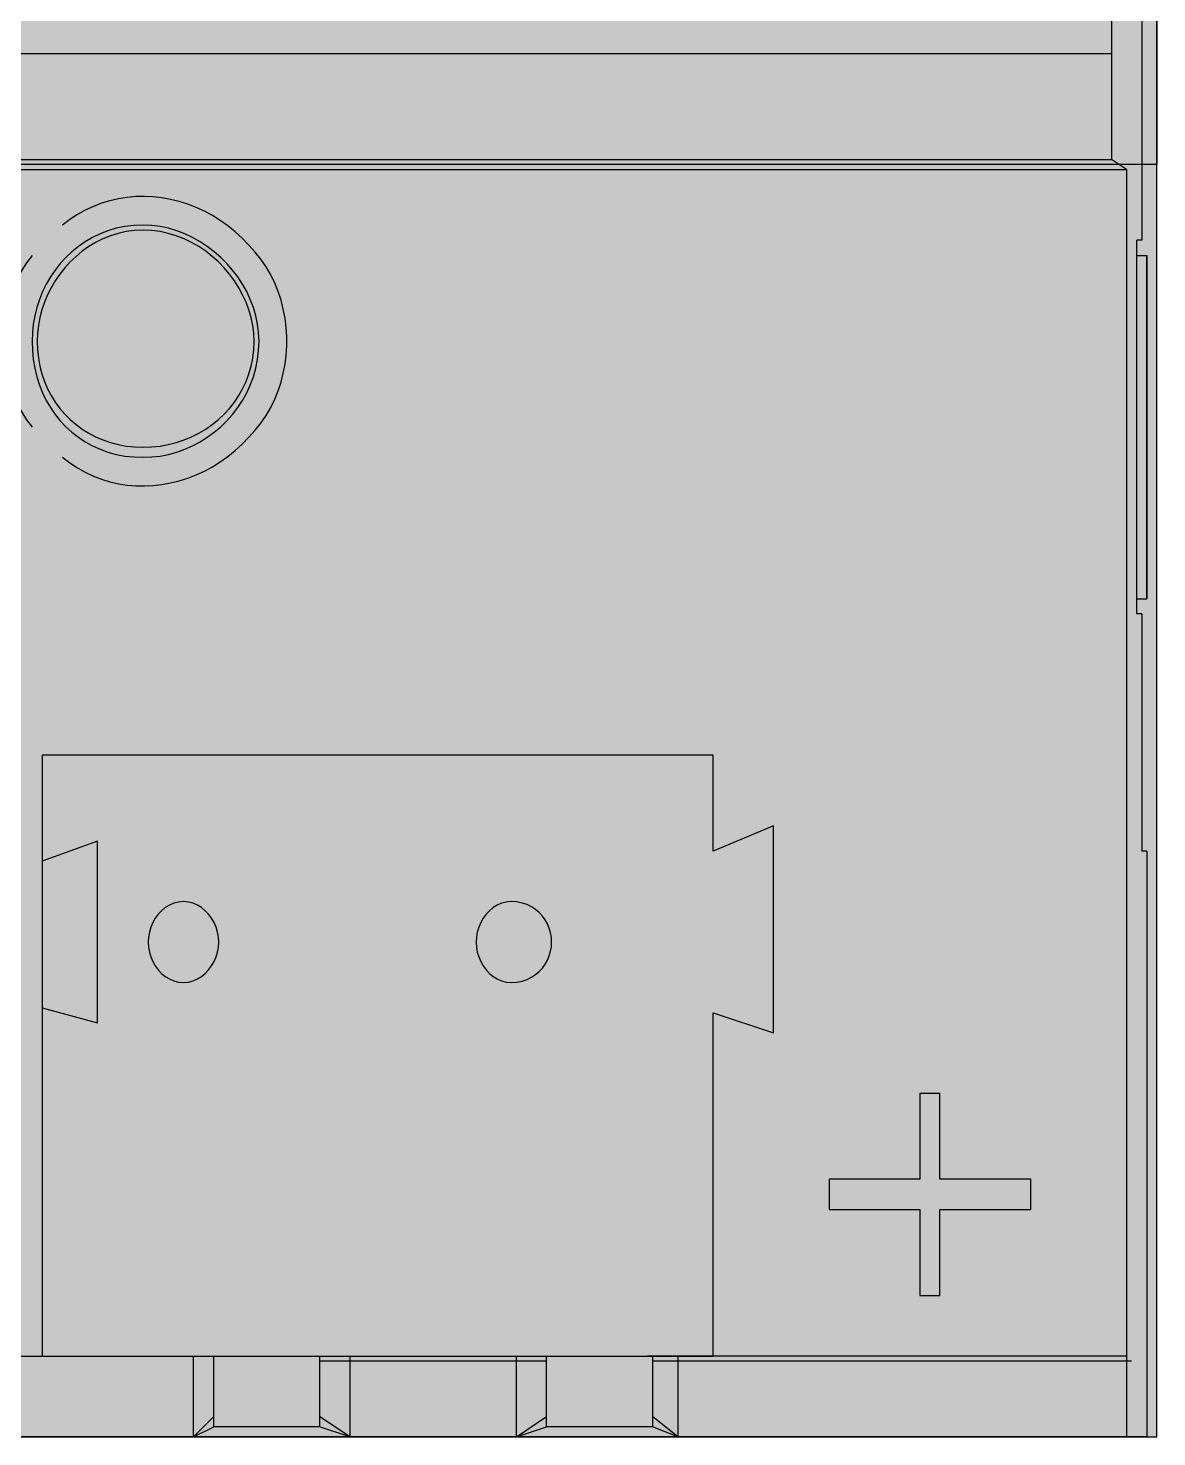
# Model space of a CAD drawing. Header units: millimetres. Extents: x 0 to 966, y -664 to 90.
# Drawn here: x 552.28 to 572, y 0 to 24.62 of the extents above; entities that cross this region are included whole.
import ezdxf

# ---------------------------------------------------------------- set-up
doc = ezdxf.new("R2010")
doc.units = ezdxf.units.MM
for name, color, linetype in [('HDL_BODY', 7, 'Continuous'), ('HDL_COLOUR', 7, 'Continuous'), ('HDL_DETAIL', 7, 'Continuous'), ('HDL_PRINT', 7, 'Continuous')]:
    doc.layers.add(name, color=color, linetype=linetype)

# ---------------------------------------------------------------- blocks, each defined once
blk = doc.blocks.new('M_R4.16.1-CD_FRONT')
at = {"layer": 'HDL_BODY', "true_color": 0x202126}
blk.add_hatch(color=250, dxfattribs=at).paths.add_polyline_path([(0, 0), (72, 0), (72, 90), (0, 90)])
at = {"layer": 'HDL_BODY', "true_color": 0x2a2a30}
blk.add_hatch(color=250, dxfattribs=at).paths.add_polyline_path([(0.4, 20.52), (71.6, 20.52), (71.6, 68.31), (0.4, 68.31)])
at = {"layer": 'HDL_BODY', "true_color": 0x23242a}
blk.add_hatch(color=250, dxfattribs=at).paths.add_polyline_path([(0.4, 0.5), (71.6, 0.5), (71.6, 19.8), (0.4, 19.8)])
at = {"layer": 'HDL_COLOUR', "true_color": 0x232529}
for points in [[(56.313, 19.147), (56.306, 19.298), (56.287, 19.447), (56.256, 19.593), (56.214, 19.737), (56.16, 19.877), (56.097, 20.013), (56.023, 20.144), (55.94, 20.27), (55.849, 20.39), (55.75, 20.505), (55.643, 20.612), (55.529, 20.711), (55.409, 20.803), (55.283, 20.886), (55.152, 20.959), (55.016, 21.023), (54.876, 21.077), (54.733, 21.12), (54.587, 21.151), (54.438, 21.17), (54.287, 21.177), (54.126, 21.17), (53.97, 21.151), (53.819, 21.12), (53.674, 21.077), (53.535, 21.023), (53.402, 20.959), (53.276, 20.886), (53.156, 20.803), (53.043, 20.711), (52.938, 20.612), (52.841, 20.505), (52.751, 20.39), (52.669, 20.27), (52.596, 20.144), (52.532, 20.013), (52.477, 19.877), (52.432, 19.737), (52.395, 19.593), (52.369, 19.447), (52.353, 19.298), (52.348, 19.147), (52.353, 18.985), (52.369, 18.827), (52.395, 18.674), (52.432, 18.525), (52.477, 18.381), (52.532, 18.243), (52.596, 18.111), (52.669, 17.986), (52.751, 17.867), (52.841, 17.755), (52.938, 17.651), (53.043, 17.555), (53.156, 17.468), (53.276, 17.389), (53.402, 17.32), (53.535, 17.26), (53.674, 17.21), (53.819, 17.17), (53.97, 17.141), (54.126, 17.124), (54.287, 17.118), (54.438, 17.124), (54.587, 17.141), (54.733, 17.17), (54.876, 17.21), (55.016, 17.26), (55.152, 17.32), (55.283, 17.389), (55.409, 17.468), (55.529, 17.555), (55.643, 17.651), (55.75, 17.755), (55.849, 17.867), (55.94, 17.986), (56.023, 18.111), (56.097, 18.243), (56.16, 18.381), (56.214, 18.525), (56.256, 18.674), (56.287, 18.827), (56.306, 18.985), (56.313, 19.147)], [(56.227, 19.147), (56.221, 19.286), (56.203, 19.424), (56.175, 19.56), (56.136, 19.695), (56.086, 19.827), (56.027, 19.957), (55.959, 20.082), (55.882, 20.203), (55.797, 20.319), (55.704, 20.429), (55.603, 20.533), (55.495, 20.63), (55.381, 20.72), (55.261, 20.801), (55.135, 20.873), (55.004, 20.936), (54.868, 20.99), (54.728, 21.032), (54.584, 21.063), (54.437, 21.082), (54.287, 21.088), (54.138, 21.082), (53.993, 21.063), (53.852, 21.032), (53.715, 20.99), (53.584, 20.936), (53.458, 20.873), (53.337, 20.801), (53.223, 20.72), (53.115, 20.63), (53.013, 20.533), (52.919, 20.429), (52.832, 20.319), (52.753, 20.203), (52.682, 20.082), (52.619, 19.957), (52.565, 19.827), (52.52, 19.695), (52.484, 19.56), (52.458, 19.424), (52.443, 19.286), (52.437, 19.147), (52.443, 18.998), (52.458, 18.852), (52.484, 18.711), (52.52, 18.575), (52.565, 18.443), (52.619, 18.317), (52.682, 18.196), (52.753, 18.082), (52.832, 17.973), (52.919, 17.872), (53.013, 17.777), (53.115, 17.69), (53.223, 17.611), (53.337, 17.539), (53.458, 17.476), (53.584, 17.422), (53.715, 17.377), (53.852, 17.341), (53.993, 17.315), (54.138, 17.3), (54.287, 17.294), (54.437, 17.3), (54.584, 17.315), (54.728, 17.341), (54.868, 17.377), (55.004, 17.422), (55.135, 17.476), (55.261, 17.539), (55.381, 17.611), (55.495, 17.69), (55.603, 17.777), (55.704, 17.872), (55.797, 17.973), (55.882, 18.082), (55.959, 18.196), (56.027, 18.317), (56.086, 18.443), (56.136, 18.575), (56.175, 18.711), (56.203, 18.852), (56.221, 18.998), (56.227, 19.147)]]:
    blk.add_hatch(color=250, dxfattribs=at).paths.add_polyline_path(points)
at = {"layer": 'HDL_COLOUR', "true_color": 0x111316}
blk.add_hatch(color=250, dxfattribs=at).paths.add_polyline_path([(52.524, 1.412), (58.385, 1.412), (58.385, 11.912), (52.524, 11.912)])
at = {"layer": 'HDL_COLOUR', "true_color": 0xb7262f}
blk.add_hatch(color=242, dxfattribs=at).paths.add_polyline_path([(58.385, 1.412), (64.246, 1.412), (64.246, 11.912), (58.385, 11.912)])
at = {"layer": 'HDL_COLOUR', "true_color": 0x18191d}
for points in [[(55.608, 8.647), (55.603, 8.735), (55.587, 8.822), (55.562, 8.906), (55.527, 8.987), (55.484, 9.063), (55.433, 9.132), (55.374, 9.195), (55.309, 9.248), (55.238, 9.292), (55.161, 9.325), (55.079, 9.346), (54.992, 9.353), (54.906, 9.346), (54.824, 9.325), (54.747, 9.292), (54.675, 9.248), (54.61, 9.195), (54.552, 9.132), (54.501, 9.063), (54.458, 8.987), (54.423, 8.906), (54.398, 8.822), (54.382, 8.735), (54.377, 8.647), (54.382, 8.559), (54.398, 8.472), (54.423, 8.388), (54.458, 8.307), (54.501, 8.232), (54.552, 8.162), (54.61, 8.1), (54.675, 8.046), (54.747, 8.002), (54.824, 7.969), (54.906, 7.948), (54.992, 7.941), (55.079, 7.948), (55.161, 7.969), (55.238, 8.002), (55.309, 8.046), (55.374, 8.1), (55.433, 8.162), (55.484, 8.232), (55.527, 8.307), (55.562, 8.388), (55.587, 8.472), (55.603, 8.559), (55.608, 8.647)], [(61.426, 8.647), (61.421, 8.728), (61.407, 8.809), (61.385, 8.887), (61.353, 8.963), (61.313, 9.034), (61.265, 9.101), (61.21, 9.162), (61.146, 9.216), (61.075, 9.263), (60.997, 9.301), (60.911, 9.329), (60.819, 9.347), (60.721, 9.353), (60.634, 9.346), (60.552, 9.325), (60.475, 9.292), (60.404, 9.248), (60.339, 9.195), (60.28, 9.132), (60.229, 9.063), (60.186, 8.987), (60.152, 8.906), (60.126, 8.822), (60.111, 8.735), (60.105, 8.647), (60.111, 8.559), (60.126, 8.472), (60.152, 8.388), (60.186, 8.307), (60.229, 8.232), (60.28, 8.162), (60.339, 8.1), (60.404, 8.046), (60.475, 8.002), (60.552, 7.969), (60.634, 7.948), (60.721, 7.941), (60.819, 7.947), (60.911, 7.965), (60.997, 7.993), (61.075, 8.031), (61.146, 8.078), (61.21, 8.132), (61.265, 8.193), (61.313, 8.26), (61.353, 8.332), (61.385, 8.407), (61.407, 8.486), (61.421, 8.566), (61.426, 8.647)]]:
    blk.add_hatch(color=250, dxfattribs=at).paths.add_polyline_path(points)
at = {"layer": 'HDL_PRINT', "true_color": 0xdee1e9}
h = blk.add_hatch(color=254, dxfattribs=at)
h.paths.add_polyline_path([(52.348, 13.147), (52.348, 14.912), (52.967, 14.912), (53.037, 14.912), (53.098, 14.91), (53.151, 14.905), (53.197, 14.895), (53.24, 14.88), (53.279, 14.856), (53.318, 14.824), (53.356, 14.823), (53.394, 14.822), (53.431, 14.817), (53.469, 14.807), (53.507, 14.792), (53.544, 14.768), (53.582, 14.736), (53.616, 14.698), (53.641, 14.66), (53.662, 14.622), (53.681, 14.584), (53.701, 14.546), (53.726, 14.509), (53.758, 14.471), (53.762, 14.408), (53.772, 14.352), (53.786, 14.3), (53.803, 14.25), (53.819, 14.2), (53.833, 14.148), (53.843, 14.092), (53.847, 14.029), (53.842, 13.959), (53.83, 13.898), (53.812, 13.844), (53.793, 13.797), (53.776, 13.754), (53.763, 13.715), (53.758, 13.677), (53.753, 13.639), (53.741, 13.601), (53.724, 13.563), (53.706, 13.525), (53.689, 13.488), (53.676, 13.45), (53.672, 13.412), (53.634, 13.374), (53.606, 13.347), (53.582, 13.324), (53.559, 13.301), (53.531, 13.273), (53.493, 13.236), (53.45, 13.229), (53.409, 13.213), (53.373, 13.191), (53.344, 13.17), (53.325, 13.154), (53.318, 13.147), (53.279, 13.147), (53.24, 13.147), (53.197, 13.147), (53.151, 13.147), (53.098, 13.147), (53.037, 13.147), (52.967, 13.147), (52.348, 13.147)])
h.paths.add_polyline_path([(52.613, 13.324), (52.967, 13.324), (53.004, 13.324), (53.041, 13.326), (53.079, 13.331), (53.116, 13.34), (53.154, 13.356), (53.191, 13.379), (53.229, 13.412), (53.267, 13.412), (53.295, 13.415), (53.318, 13.423), (53.341, 13.438), (53.369, 13.463), (53.407, 13.5), (53.443, 13.507), (53.468, 13.526), (53.482, 13.555), (53.49, 13.592), (53.493, 13.633), (53.493, 13.677), (53.526, 13.715), (53.55, 13.754), (53.566, 13.797), (53.575, 13.844), (53.58, 13.898), (53.582, 13.959), (53.582, 14.029), (53.582, 14.096), (53.581, 14.16), (53.578, 14.223), (53.571, 14.283), (53.561, 14.339), (53.545, 14.389), (53.523, 14.434), (53.493, 14.471), (53.456, 14.508), (53.419, 14.544), (53.381, 14.577), (53.343, 14.605), (53.305, 14.628), (53.267, 14.642), (53.229, 14.647), (53.221, 14.647), (53.2, 14.647), (53.163, 14.647), (53.113, 14.647), (53.047, 14.647), (52.967, 14.647), (52.613, 14.647), (52.613, 13.324)])
at = {"layer": 'HDL_DETAIL', "color": 251, "true_color": 0x52555c}
for points in [[(0, 0), (72, 0), (72, 90), (0, 90), (0, 0)], [(0, 67.766), (72, 67.766), (72, 22.236), (0, 22.236), (0, 67.766)], [(56.313, 19.147), (56.306, 19.298), (56.287, 19.447), (56.256, 19.593), (56.214, 19.737), (56.16, 19.877), (56.097, 20.013), (56.023, 20.144), (55.94, 20.27), (55.849, 20.39), (55.75, 20.505), (55.643, 20.612), (55.529, 20.711), (55.409, 20.803), (55.283, 20.886), (55.152, 20.959), (55.016, 21.023), (54.876, 21.077), (54.733, 21.12), (54.587, 21.151), (54.438, 21.17), (54.287, 21.177), (54.126, 21.17), (53.97, 21.151), (53.819, 21.12), (53.674, 21.077), (53.535, 21.023), (53.402, 20.959), (53.276, 20.886), (53.156, 20.803), (53.043, 20.711), (52.938, 20.612), (52.841, 20.505), (52.751, 20.39), (52.669, 20.27), (52.596, 20.144), (52.532, 20.013), (52.477, 19.877), (52.432, 19.737), (52.395, 19.593), (52.369, 19.447), (52.353, 19.298), (52.348, 19.147), (52.353, 18.985), (52.369, 18.827), (52.395, 18.674), (52.432, 18.525), (52.477, 18.381), (52.532, 18.243), (52.596, 18.111), (52.669, 17.986), (52.751, 17.867), (52.841, 17.755), (52.938, 17.651), (53.043, 17.555), (53.156, 17.468), (53.276, 17.389), (53.402, 17.32), (53.535, 17.26), (53.674, 17.21), (53.819, 17.17), (53.97, 17.141), (54.126, 17.124), (54.287, 17.118), (54.438, 17.124), (54.587, 17.141), (54.733, 17.17), (54.876, 17.21), (55.016, 17.26), (55.152, 17.32), (55.283, 17.389), (55.409, 17.468), (55.529, 17.555), (55.643, 17.651), (55.75, 17.755), (55.849, 17.867), (55.94, 17.986), (56.023, 18.111), (56.097, 18.243), (56.16, 18.381), (56.214, 18.525), (56.256, 18.674), (56.287, 18.827), (56.306, 18.985), (56.313, 19.147)], [(56.227, 19.147), (56.221, 19.286), (56.203, 19.424), (56.175, 19.56), (56.136, 19.695), (56.086, 19.827), (56.027, 19.957), (55.959, 20.082), (55.882, 20.203), (55.797, 20.319), (55.704, 20.429), (55.603, 20.533), (55.495, 20.63), (55.381, 20.72), (55.261, 20.801), (55.135, 20.873), (55.004, 20.936), (54.868, 20.99), (54.728, 21.032), (54.584, 21.063), (54.437, 21.082), (54.287, 21.088), (54.138, 21.082), (53.993, 21.063), (53.852, 21.032), (53.715, 20.99), (53.584, 20.936), (53.458, 20.873), (53.337, 20.801), (53.223, 20.72), (53.115, 20.63), (53.013, 20.533), (52.919, 20.429), (52.832, 20.319), (52.753, 20.203), (52.682, 20.082), (52.619, 19.957), (52.565, 19.827), (52.52, 19.695), (52.484, 19.56), (52.458, 19.424), (52.443, 19.286), (52.437, 19.147), (52.443, 18.998), (52.458, 18.852), (52.484, 18.711), (52.52, 18.575), (52.565, 18.443), (52.619, 18.317), (52.682, 18.196), (52.753, 18.082), (52.832, 17.973), (52.919, 17.872), (53.013, 17.777), (53.115, 17.69), (53.223, 17.611), (53.337, 17.539), (53.458, 17.476), (53.584, 17.422), (53.715, 17.377), (53.852, 17.341), (53.993, 17.315), (54.138, 17.3), (54.287, 17.294), (54.437, 17.3), (54.584, 17.315), (54.728, 17.341), (54.868, 17.377), (55.004, 17.422), (55.135, 17.476), (55.261, 17.539), (55.381, 17.611), (55.495, 17.69), (55.603, 17.777), (55.704, 17.872), (55.797, 17.973), (55.882, 18.082), (55.959, 18.196), (56.027, 18.317), (56.086, 18.443), (56.136, 18.575), (56.175, 18.711), (56.203, 18.852), (56.221, 18.998), (56.227, 19.147)], [(55.608, 8.647), (55.603, 8.735), (55.587, 8.822), (55.562, 8.906), (55.527, 8.987), (55.484, 9.063), (55.433, 9.132), (55.374, 9.195), (55.309, 9.248), (55.238, 9.292), (55.161, 9.325), (55.079, 9.346), (54.992, 9.353), (54.906, 9.346), (54.824, 9.325), (54.747, 9.292), (54.675, 9.248), (54.61, 9.195), (54.552, 9.132), (54.501, 9.063), (54.458, 8.987), (54.423, 8.906), (54.398, 8.822), (54.382, 8.735), (54.377, 8.647), (54.382, 8.559), (54.398, 8.472), (54.423, 8.388), (54.458, 8.307), (54.501, 8.232), (54.552, 8.162), (54.61, 8.1), (54.675, 8.046), (54.747, 8.002), (54.824, 7.969), (54.906, 7.948), (54.992, 7.941), (55.079, 7.948), (55.161, 7.969), (55.238, 8.002), (55.309, 8.046), (55.374, 8.1), (55.433, 8.162), (55.484, 8.232), (55.527, 8.307), (55.562, 8.388), (55.587, 8.472), (55.603, 8.559), (55.608, 8.647)], [(61.426, 8.647), (61.421, 8.728), (61.407, 8.809), (61.385, 8.887), (61.353, 8.963), (61.313, 9.034), (61.265, 9.101), (61.21, 9.162), (61.146, 9.216), (61.075, 9.263), (60.997, 9.301), (60.911, 9.329), (60.819, 9.347), (60.721, 9.353), (60.634, 9.346), (60.552, 9.325), (60.475, 9.292), (60.404, 9.248), (60.339, 9.195), (60.28, 9.132), (60.229, 9.063), (60.186, 8.987), (60.152, 8.906), (60.126, 8.822), (60.111, 8.735), (60.105, 8.647), (60.111, 8.559), (60.126, 8.472), (60.152, 8.388), (60.186, 8.307), (60.229, 8.232), (60.28, 8.162), (60.339, 8.1), (60.404, 8.046), (60.475, 8.002), (60.552, 7.969), (60.634, 7.948), (60.721, 7.941), (60.819, 7.947), (60.911, 7.965), (60.997, 7.993), (61.075, 8.031), (61.146, 8.078), (61.21, 8.132), (61.265, 8.193), (61.313, 8.26), (61.353, 8.332), (61.385, 8.407), (61.407, 8.486), (61.421, 8.566), (61.426, 8.647)], [(52.878, 0), (52.878, 0)], [(52.878, 0), (52.878, 0)], [(52.878, 0), (52.878, 0)], [(52.878, 0), (52.878, 0)], [(52.878, 0), (52.878, 0)], [(52.878, 0), (52.878, 0)], [(52.878, 0), (52.878, 0)], [(52.878, 0), (52.878, 0)], [(52.878, 0), (52.878, 0)], [(52.878, 0), (52.878, 0)], [(52.878, 0), (52.878, 0)], [(52.878, 0), (52.878, 0)], [(52.878, 0), (52.878, 0)], [(52.878, 0), (52.878, 0)], [(52.878, 0), (52.878, 0)], [(52.878, 0), (52.878, 0)], [(52.878, 0), (52.878, 0)], [(52.878, 0), (52.878, 0)], [(52.878, 0), (52.878, 0)], [(52.878, 0), (52.878, 0)], [(52.878, 0), (52.878, 0)], [(60.456, 0), (60.456, 0)], [(60.456, 0), (60.456, 0)], [(60.456, 0), (60.456, 0)], [(60.456, 0), (60.456, 0)], [(60.456, 0), (60.456, 0)], [(60.456, 0), (60.456, 0)], [(60.456, 0), (60.456, 0)], [(60.456, 0), (60.456, 0)], [(60.456, 0), (60.456, 0)], [(60.456, 0), (60.456, 0)], [(60.456, 0), (60.456, 0)], [(60.456, 0), (60.456, 0)], [(60.456, 0), (60.456, 0)], [(60.456, 0), (60.456, 0)], [(60.456, 0), (60.456, 0)], [(60.456, 0), (60.456, 0)], [(60.456, 0), (60.456, 0)], [(60.456, 0), (60.456, 0)], [(60.456, 0), (60.456, 0)], [(60.456, 0), (60.456, 0)], [(60.456, 0), (60.456, 0)]]:
    blk.add_lwpolyline(points, close=True, dxfattribs=at)
for points in [[(71.208, 65.648), (71.208, 55.323), (71.208, 44.912), (71.208, 24.177)], [(71.738, 25.059), (71.738, 24.971), (71.738, 24.794), (71.738, 23.118)], [(0.441, 24.177), (71.208, 24.177)], [(0.441, 24.177), (71.208, 24.177)], [(0.441, 24.177), (71.208, 24.177)], [(0.441, 24.177), (71.208, 24.177)], [(0.441, 24.177), (71.208, 24.177)], [(0.441, 24.177), (71.208, 24.177)], [(0.441, 24.177), (71.208, 24.177)], [(0.441, 24.177), (71.208, 24.177)], [(0.441, 24.177), (71.208, 24.177)], [(0.441, 24.177), (71.208, 24.177)], [(0.441, 24.177), (71.208, 24.177)], [(0.441, 24.177), (71.208, 24.177)], [(0.441, 24.177), (71.208, 24.177)], [(0.441, 24.177), (71.208, 24.177)], [(0.441, 24.177), (71.208, 24.177)], [(0.441, 24.177), (71.208, 24.177)], [(0.441, 24.177), (71.208, 24.177)], [(0.441, 24.177), (71.208, 24.177)], [(0.441, 24.177), (71.208, 24.177)], [(0.441, 24.177), (71.208, 24.177)], [(0.441, 24.177), (71.208, 24.177)], [(71.208, 24.177), (71.208, 23.559), (71.208, 23.029), (71.208, 22.324)], [(71.738, 23.118), (71.738, 20.912)], [(71.738, 23.118), (71.738, 20.912)], [(71.738, 23.118), (71.738, 20.912)], [(71.738, 23.118), (71.738, 20.912)], [(71.738, 23.118), (71.738, 20.912)], [(71.738, 23.118), (71.738, 20.912)], [(71.738, 23.118), (71.738, 20.912)], [(71.738, 23.118), (71.738, 20.912)], [(71.738, 23.118), (71.738, 20.912)], [(71.738, 23.118), (71.738, 20.912)], [(71.738, 23.118), (71.738, 20.912)], [(71.738, 23.118), (71.738, 20.912)], [(71.738, 23.118), (71.738, 20.912)], [(71.738, 23.118), (71.738, 20.912)], [(71.738, 23.118), (71.738, 20.912)], [(71.738, 23.118), (71.738, 20.912)], [(71.738, 23.118), (71.738, 20.912)], [(71.738, 23.118), (71.738, 20.912)], [(71.738, 23.118), (71.738, 20.912)], [(71.738, 23.118), (71.738, 20.912)], [(71.738, 23.118), (71.738, 20.912)], [(0.353, 22.324), (71.208, 22.324)], [(0.353, 22.324), (71.208, 22.324)], [(0.353, 22.324), (71.208, 22.324)], [(0.353, 22.324), (71.208, 22.324)], [(0.353, 22.324), (71.208, 22.324)], [(0.353, 22.324), (71.208, 22.324)], [(0.353, 22.324), (71.208, 22.324)], [(0.353, 22.324), (71.208, 22.324)], [(0.353, 22.324), (71.208, 22.324)], [(0.353, 22.324), (71.208, 22.324)], [(0.353, 22.324), (71.208, 22.324)], [(0.353, 22.324), (71.208, 22.324)], [(0.353, 22.324), (71.208, 22.324)], [(0.353, 22.324), (71.208, 22.324)], [(0.353, 22.324), (71.208, 22.324)], [(0.353, 22.324), (71.208, 22.324)], [(0.353, 22.324), (71.208, 22.324)], [(0.353, 22.324), (71.208, 22.324)], [(0.353, 22.324), (71.208, 22.324)], [(0.353, 22.324), (71.208, 22.324)], [(0.353, 22.324), (71.208, 22.324)], [(71.473, 22.147), (71.208, 22.324)], [(71.473, 22.147), (71.208, 22.324)], [(71.473, 22.147), (71.208, 22.324)], [(71.473, 22.147), (71.208, 22.324)], [(71.473, 22.147), (71.208, 22.324)], [(71.473, 22.147), (71.208, 22.324)], [(71.473, 22.147), (71.208, 22.324)], [(71.473, 22.147), (71.208, 22.324)], [(71.473, 22.147), (71.208, 22.324)], [(71.473, 22.147), (71.208, 22.324)], [(71.473, 22.147), (71.208, 22.324)], [(71.473, 22.147), (71.208, 22.324)], [(71.473, 22.147), (71.208, 22.324)], [(71.473, 22.147), (71.208, 22.324)], [(71.473, 22.147), (71.208, 22.324)], [(71.473, 22.147), (71.208, 22.324)], [(71.473, 22.147), (71.208, 22.324)], [(71.473, 22.147), (71.208, 22.324)], [(71.473, 22.147), (71.208, 22.324)], [(71.473, 22.147), (71.208, 22.324)], [(71.473, 22.147), (71.208, 22.324)], [(0.176, 22.147), (71.473, 22.147)], [(0.176, 22.147), (71.473, 22.147)], [(0.176, 22.147), (71.473, 22.147)], [(0.176, 22.147), (71.473, 22.147)], [(0.176, 22.147), (71.473, 22.147)], [(0.176, 22.147), (71.473, 22.147)], [(0.176, 22.147), (71.473, 22.147)], [(0.176, 22.147), (71.473, 22.147)], [(0.176, 22.147), (71.473, 22.147)], [(0.176, 22.147), (71.473, 22.147)], [(0.176, 22.147), (71.473, 22.147)], [(0.176, 22.147), (71.473, 22.147)], [(0.176, 22.147), (71.473, 22.147)], [(0.176, 22.147), (71.473, 22.147)], [(0.176, 22.147), (71.473, 22.147)], [(0.176, 22.147), (71.473, 22.147)], [(0.176, 22.147), (71.473, 22.147)], [(0.176, 22.147), (71.473, 22.147)], [(0.176, 22.147), (71.473, 22.147)], [(0.176, 22.147), (71.473, 22.147)], [(0.176, 22.147), (71.473, 22.147)], [(71.473, 22.147), (71.473, 1.412)], [(71.473, 22.147), (71.473, 1.412)], [(71.473, 22.147), (71.473, 1.412)], [(71.473, 22.147), (71.473, 1.412)], [(71.473, 22.147), (71.473, 1.412)], [(71.473, 22.147), (71.473, 1.412)], [(71.473, 22.147), (71.473, 1.412)], [(71.473, 22.147), (71.473, 1.412)], [(71.473, 22.147), (71.473, 1.412)], [(71.473, 22.147), (71.473, 1.412)], [(71.473, 22.147), (71.473, 1.412)], [(71.473, 22.147), (71.473, 1.412)], [(71.473, 22.147), (71.473, 1.412)], [(71.473, 22.147), (71.473, 1.412)], [(71.473, 22.147), (71.473, 1.412)], [(71.473, 22.147), (71.473, 1.412)], [(71.473, 22.147), (71.473, 1.412)], [(71.473, 22.147), (71.473, 1.412)], [(71.473, 22.147), (71.473, 1.412)], [(71.473, 22.147), (71.473, 1.412)], [(71.473, 22.147), (71.473, 1.412)], [(52.878, 17.118), (53.006, 17.02), (53.14, 16.933), (53.277, 16.856), (53.418, 16.791), (53.562, 16.736), (53.709, 16.691), (53.858, 16.657), (54.008, 16.634), (54.16, 16.621), (54.312, 16.618), (54.465, 16.625), (54.617, 16.642), (54.769, 16.67), (54.919, 16.707), (55.067, 16.754), (55.214, 16.81), (55.358, 16.876), (55.498, 16.952), (55.635, 17.037), (55.768, 17.132), (55.896, 17.236), (56.02, 17.349), (56.137, 17.471), (56.247, 17.59), (56.347, 17.716), (56.437, 17.849), (56.517, 17.988), (56.587, 18.132), (56.647, 18.28), (56.697, 18.433), (56.737, 18.588), (56.767, 18.746), (56.787, 18.906), (56.797, 19.067), (56.797, 19.228), (56.787, 19.389), (56.767, 19.548), (56.737, 19.706), (56.697, 19.862), (56.647, 20.014), (56.587, 20.163), (56.517, 20.307), (56.437, 20.446), (56.347, 20.578), (56.247, 20.705), (56.137, 20.824), (56.02, 20.946), (55.896, 21.059), (55.768, 21.163), (55.635, 21.257), (55.498, 21.342), (55.358, 21.418), (55.214, 21.484), (55.067, 21.541), (54.919, 21.588), (54.769, 21.625), (54.617, 21.652), (54.465, 21.669), (54.312, 21.677), (54.16, 21.674), (54.008, 21.66), (53.858, 21.637), (53.709, 21.603), (53.562, 21.559), (53.418, 21.504), (53.277, 21.438), (53.14, 21.362), (53.006, 21.275), (52.878, 21.177)], [(71.649, 14.382), (71.649, 20.912)], [(71.649, 14.382), (71.649, 20.912)], [(71.649, 14.382), (71.649, 20.912)], [(71.649, 14.382), (71.649, 20.912)], [(71.649, 14.382), (71.649, 20.912)], [(71.649, 14.382), (71.649, 20.912)], [(71.649, 14.382), (71.649, 20.912)], [(71.649, 14.382), (71.649, 20.912)], [(71.649, 14.382), (71.649, 20.912)], [(71.649, 14.382), (71.649, 20.912)], [(71.649, 14.382), (71.649, 20.912)], [(71.649, 14.382), (71.649, 20.912)], [(71.649, 14.382), (71.649, 20.912)], [(71.649, 14.382), (71.649, 20.912)], [(71.649, 14.382), (71.649, 20.912)], [(71.649, 14.382), (71.649, 20.912)], [(71.649, 14.382), (71.649, 20.912)], [(71.649, 14.382), (71.649, 20.912)], [(71.649, 14.382), (71.649, 20.912)], [(71.649, 14.382), (71.649, 20.912)], [(71.649, 14.382), (71.649, 20.912)], [(71.738, 20.912), (71.649, 20.912)], [(71.738, 20.912), (71.649, 20.912)], [(71.738, 20.912), (71.649, 20.912)], [(71.738, 20.912), (71.649, 20.912)], [(71.738, 20.912), (71.649, 20.912)], [(71.738, 20.912), (71.649, 20.912)], [(71.738, 20.912), (71.649, 20.912)], [(71.738, 20.912), (71.649, 20.912)], [(71.738, 20.912), (71.649, 20.912)], [(71.738, 20.912), (71.649, 20.912)], [(71.738, 20.912), (71.649, 20.912)], [(71.738, 20.912), (71.649, 20.912)], [(71.738, 20.912), (71.649, 20.912)], [(71.738, 20.912), (71.649, 20.912)], [(71.738, 20.912), (71.649, 20.912)], [(71.738, 20.912), (71.649, 20.912)], [(71.738, 20.912), (71.649, 20.912)], [(71.738, 20.912), (71.649, 20.912)], [(71.738, 20.912), (71.649, 20.912)], [(71.738, 20.912), (71.649, 20.912)], [(71.738, 20.912), (71.649, 20.912)], [(52.348, 20.647), (52.252, 20.519), (52.166, 20.386), (52.089, 20.25), (52.022, 20.11), (51.965, 19.967), (51.917, 19.821), (51.878, 19.673), (51.849, 19.524), (51.83, 19.374), (51.821, 19.223), (51.821, 19.072), (51.83, 18.921), (51.849, 18.77), (51.878, 18.621), (51.917, 18.473), (51.965, 18.328), (52.022, 18.185), (52.089, 18.045), (52.166, 17.908), (52.252, 17.775), (52.348, 17.647)], [(71.649, 20.647), (71.824, 20.647)], [(71.649, 20.647), (71.824, 20.647)], [(71.649, 20.647), (71.824, 20.647)], [(71.649, 20.647), (71.824, 20.647)], [(71.649, 20.647), (71.824, 20.647)], [(71.649, 20.647), (71.824, 20.647)], [(71.649, 20.647), (71.824, 20.647)], [(71.649, 20.647), (71.824, 20.647)], [(71.649, 20.647), (71.824, 20.647)], [(71.649, 20.647), (71.824, 20.647)], [(71.649, 20.647), (71.824, 20.647)], [(71.649, 20.647), (71.824, 20.647)], [(71.649, 20.647), (71.824, 20.647)], [(71.649, 20.647), (71.824, 20.647)], [(71.649, 20.647), (71.824, 20.647)], [(71.649, 20.647), (71.824, 20.647)], [(71.649, 20.647), (71.824, 20.647)], [(71.649, 20.647), (71.824, 20.647)], [(71.649, 20.647), (71.824, 20.647)], [(71.649, 20.647), (71.824, 20.647)], [(71.649, 20.647), (71.824, 20.647)], [(71.824, 20.647), (71.824, 14.647)], [(71.824, 20.647), (71.824, 14.647)], [(71.824, 20.647), (71.824, 14.647)], [(71.824, 20.647), (71.824, 14.647)], [(71.824, 20.647), (71.824, 14.647)], [(71.824, 20.647), (71.824, 14.647)], [(71.824, 20.647), (71.824, 14.647)], [(71.824, 20.647), (71.824, 14.647)], [(71.824, 20.647), (71.824, 14.647)], [(71.824, 20.647), (71.824, 14.647)], [(71.824, 20.647), (71.824, 14.647)], [(71.824, 20.647), (71.824, 14.647)], [(71.824, 20.647), (71.824, 14.647)], [(71.824, 20.647), (71.824, 14.647)], [(71.824, 20.647), (71.824, 14.647)], [(71.824, 20.647), (71.824, 14.647)], [(71.824, 20.647), (71.824, 14.647)], [(71.824, 20.647), (71.824, 14.647)], [(71.824, 20.647), (71.824, 14.647)], [(71.824, 20.647), (71.824, 14.647)], [(71.824, 20.647), (71.824, 14.647)], [(71.824, 14.647), (71.824, 20.647)], [(71.824, 14.647), (71.824, 20.647)], [(71.824, 14.647), (71.824, 20.647)], [(71.824, 14.647), (71.824, 20.647)], [(71.824, 14.647), (71.824, 20.647)], [(71.824, 14.647), (71.824, 20.647)], [(71.824, 14.647), (71.824, 20.647)], [(71.824, 14.647), (71.824, 20.647)], [(71.824, 14.647), (71.824, 20.647)], [(71.824, 14.647), (71.824, 20.647)], [(71.824, 14.647), (71.824, 20.647)], [(71.824, 14.647), (71.824, 20.647)], [(71.824, 14.647), (71.824, 20.647)], [(71.824, 14.647), (71.824, 20.647)], [(71.824, 14.647), (71.824, 20.647)], [(71.824, 14.647), (71.824, 20.647)], [(71.824, 14.647), (71.824, 20.647)], [(71.824, 14.647), (71.824, 20.647)], [(71.824, 14.647), (71.824, 20.647)], [(71.824, 14.647), (71.824, 20.647)], [(71.824, 14.647), (71.824, 20.647)], [(71.649, 14.647), (71.824, 14.647)], [(71.649, 14.647), (71.824, 14.647)], [(71.649, 14.647), (71.824, 14.647)], [(71.649, 14.647), (71.824, 14.647)], [(71.649, 14.647), (71.824, 14.647)], [(71.649, 14.647), (71.824, 14.647)], [(71.649, 14.647), (71.824, 14.647)], [(71.649, 14.647), (71.824, 14.647)], [(71.649, 14.647), (71.824, 14.647)], [(71.649, 14.647), (71.824, 14.647)], [(71.649, 14.647), (71.824, 14.647)], [(71.649, 14.647), (71.824, 14.647)], [(71.649, 14.647), (71.824, 14.647)], [(71.649, 14.647), (71.824, 14.647)], [(71.649, 14.647), (71.824, 14.647)], [(71.649, 14.647), (71.824, 14.647)], [(71.649, 14.647), (71.824, 14.647)], [(71.649, 14.647), (71.824, 14.647)], [(71.649, 14.647), (71.824, 14.647)], [(71.649, 14.647), (71.824, 14.647)], [(71.649, 14.647), (71.824, 14.647)], [(71.738, 14.382), (71.649, 14.382)], [(71.738, 14.382), (71.649, 14.382)], [(71.738, 14.382), (71.649, 14.382)], [(71.738, 14.382), (71.649, 14.382)], [(71.738, 14.382), (71.649, 14.382)], [(71.738, 14.382), (71.649, 14.382)], [(71.738, 14.382), (71.649, 14.382)], [(71.738, 14.382), (71.649, 14.382)], [(71.738, 14.382), (71.649, 14.382)], [(71.738, 14.382), (71.649, 14.382)], [(71.738, 14.382), (71.649, 14.382)], [(71.738, 14.382), (71.649, 14.382)], [(71.738, 14.382), (71.649, 14.382)], [(71.738, 14.382), (71.649, 14.382)], [(71.738, 14.382), (71.649, 14.382)], [(71.738, 14.382), (71.649, 14.382)], [(71.738, 14.382), (71.649, 14.382)], [(71.738, 14.382), (71.649, 14.382)], [(71.738, 14.382), (71.649, 14.382)], [(71.738, 14.382), (71.649, 14.382)], [(71.738, 14.382), (71.649, 14.382)], [(71.738, 14.382), (71.738, 12.088)], [(71.738, 14.382), (71.738, 12.088)], [(71.738, 14.382), (71.738, 12.088)], [(71.738, 14.382), (71.738, 12.088)], [(71.738, 14.382), (71.738, 12.088)], [(71.738, 14.382), (71.738, 12.088)], [(71.738, 14.382), (71.738, 12.088)], [(71.738, 14.382), (71.738, 12.088)], [(71.738, 14.382), (71.738, 12.088)], [(71.738, 14.382), (71.738, 12.088)], [(71.738, 14.382), (71.738, 12.088)], [(71.738, 14.382), (71.738, 12.088)], [(71.738, 14.382), (71.738, 12.088)], [(71.738, 14.382), (71.738, 12.088)], [(71.738, 14.382), (71.738, 12.088)], [(71.738, 14.382), (71.738, 12.088)], [(71.738, 14.382), (71.738, 12.088)], [(71.738, 14.382), (71.738, 12.088)], [(71.738, 14.382), (71.738, 12.088)], [(71.738, 14.382), (71.738, 12.088)], [(71.738, 14.382), (71.738, 12.088)], [(71.738, 12.088), (71.738, 11.647), (71.738, 11.206), (71.738, 10.235)], [(52.524, 11.912), (52.524, 1.412)], [(64.246, 11.912), (52.524, 11.912)], [(64.246, 10.235), (64.246, 11.912)], [(65.304, 10.677), (64.246, 10.235)], [(65.304, 7.059), (65.304, 10.677)], [(53.493, 10.412), (52.524, 10.059)], [(53.493, 7.235), (53.493, 10.412)], [(71.824, 10.235), (71.738, 10.235)], [(71.824, 10.235), (71.738, 10.235)], [(71.824, 10.235), (71.738, 10.235)], [(71.824, 10.235), (71.738, 10.235)], [(71.824, 10.235), (71.738, 10.235)], [(71.824, 10.235), (71.738, 10.235)], [(71.824, 10.235), (71.738, 10.235)], [(71.824, 10.235), (71.738, 10.235)], [(71.824, 10.235), (71.738, 10.235)], [(71.824, 10.235), (71.738, 10.235)], [(71.824, 10.235), (71.738, 10.235)], [(71.824, 10.235), (71.738, 10.235)], [(71.824, 10.235), (71.738, 10.235)], [(71.824, 10.235), (71.738, 10.235)], [(71.824, 10.235), (71.738, 10.235)], [(71.824, 10.235), (71.738, 10.235)], [(71.824, 10.235), (71.738, 10.235)], [(71.824, 10.235), (71.738, 10.235)], [(71.824, 10.235), (71.738, 10.235)], [(71.824, 10.235), (71.738, 10.235)], [(71.824, 10.235), (71.738, 10.235)], [(71.824, 10.235), (71.824, 0)], [(71.824, 10.235), (71.824, 0)], [(71.824, 10.235), (71.824, 0)], [(71.824, 10.235), (71.824, 0)], [(71.824, 10.235), (71.824, 0)], [(71.824, 10.235), (71.824, 0)], [(71.824, 10.235), (71.824, 0)], [(71.824, 10.235), (71.824, 0)], [(71.824, 10.235), (71.824, 0)], [(71.824, 10.235), (71.824, 0)], [(71.824, 10.235), (71.824, 0)], [(71.824, 10.235), (71.824, 0)], [(71.824, 10.235), (71.824, 0)], [(71.824, 10.235), (71.824, 0)], [(71.824, 10.235), (71.824, 0)], [(71.824, 10.235), (71.824, 0)], [(71.824, 10.235), (71.824, 0)], [(71.824, 10.235), (71.824, 0)], [(71.824, 10.235), (71.824, 0)], [(71.824, 10.235), (71.824, 0)], [(71.824, 10.235), (71.824, 0)], [(52.524, 7.5), (53.493, 7.235)], [(64.246, 1.412), (64.246, 7.412)], [(64.246, 7.412), (65.304, 7.059)], [(67.859, 6), (67.859, 4.5)], [(68.21, 6), (67.859, 6)], [(68.21, 4.5), (68.21, 6)], [(66.274, 4.5), (66.274, 3.971)], [(67.859, 4.5), (66.274, 4.5)], [(69.799, 4.5), (68.21, 4.5)], [(69.799, 3.971), (69.799, 4.5)], [(66.274, 3.971), (67.859, 3.971)], [(67.859, 3.971), (67.859, 2.471)], [(68.21, 2.471), (68.21, 3.971)], [(68.21, 3.971), (69.799, 3.971)], [(67.859, 2.471), (68.21, 2.471)], [(0.176, 1.412), (63.1, 1.412)], [(0.176, 1.412), (63.1, 1.412)], [(0.176, 1.412), (63.1, 1.412)], [(0.176, 1.412), (63.1, 1.412)], [(0.176, 1.412), (63.1, 1.412)], [(0.176, 1.412), (63.1, 1.412)], [(0.176, 1.412), (63.1, 1.412)], [(0.176, 1.412), (63.1, 1.412)], [(0.176, 1.412), (63.1, 1.412)], [(0.176, 1.412), (63.1, 1.412)], [(0.176, 1.412), (63.1, 1.412)], [(0.176, 1.412), (63.1, 1.412)], [(0.176, 1.412), (63.1, 1.412)], [(0.176, 1.412), (63.1, 1.412)], [(0.176, 1.412), (63.1, 1.412)], [(0.176, 1.412), (63.1, 1.412)], [(0.176, 1.412), (63.1, 1.412)], [(0.176, 1.412), (63.1, 1.412)], [(0.176, 1.412), (63.1, 1.412)], [(0.176, 1.412), (63.1, 1.412)], [(0.176, 1.412), (63.1, 1.412)], [(52.524, 1.412), (64.246, 1.412)], [(55.168, 0), (55.168, 1.412)], [(55.522, 0.176), (55.522, 1.412)], [(57.372, 1.412), (57.372, 0.176)], [(61.337, 1.324), (57.372, 1.324)], [(57.901, 1.412), (57.901, 0)], [(60.81, 0), (60.81, 1.412)], [(61.337, 0.176), (61.337, 1.412)], [(71.473, 1.412), (63.1, 1.412)], [(71.473, 1.412), (63.1, 1.412)], [(71.473, 1.412), (63.1, 1.412)], [(71.473, 1.412), (63.1, 1.412)], [(71.473, 1.412), (63.1, 1.412)], [(71.473, 1.412), (63.1, 1.412)], [(71.473, 1.412), (63.1, 1.412)], [(71.473, 1.412), (63.1, 1.412)], [(71.473, 1.412), (63.1, 1.412)], [(71.473, 1.412), (63.1, 1.412)], [(71.473, 1.412), (63.1, 1.412)], [(71.473, 1.412), (63.1, 1.412)], [(71.473, 1.412), (63.1, 1.412)], [(71.473, 1.412), (63.1, 1.412)], [(71.473, 1.412), (63.1, 1.412)], [(71.473, 1.412), (63.1, 1.412)], [(71.473, 1.412), (63.1, 1.412)], [(71.473, 1.412), (63.1, 1.412)], [(71.473, 1.412), (63.1, 1.412)], [(71.473, 1.412), (63.1, 1.412)], [(71.473, 1.412), (63.1, 1.412)], [(63.19, 1.412), (63.19, 0.176)], [(71.559, 1.324), (63.19, 1.324)], [(63.63, 1.412), (63.63, 0)], [(71.473, 1.412), (71.473, 1.059), (71.473, 0.618), (71.473, 0)], [(55.168, 0), (55.522, 0.353)], [(57.901, 0), (57.372, 0.353)], [(60.81, 0), (61.337, 0.353)], [(63.63, 0), (63.19, 0.353)], [(71.824, 0), (0, 0)], [(71.824, 0), (0, 0)], [(71.824, 0), (0, 0)], [(71.824, 0), (0, 0)], [(71.824, 0), (0, 0)], [(71.824, 0), (0, 0)], [(71.824, 0), (0, 0)], [(71.824, 0), (0, 0)], [(71.824, 0), (0, 0)], [(71.824, 0), (0, 0)], [(71.824, 0), (0, 0)], [(71.824, 0), (0, 0)], [(71.824, 0), (0, 0)], [(71.824, 0), (0, 0)], [(71.824, 0), (0, 0)], [(71.824, 0), (0, 0)], [(71.824, 0), (0, 0)], [(71.824, 0), (0, 0)], [(71.824, 0), (0, 0)], [(71.824, 0), (0, 0)], [(71.824, 0), (0, 0)], [(0.176, 0), (63.63, 0)], [(0.176, 0), (63.63, 0)], [(0.176, 0), (63.63, 0)], [(0.176, 0), (63.63, 0)], [(0.176, 0), (63.63, 0)], [(0.176, 0), (63.63, 0)], [(0.176, 0), (63.63, 0)], [(0.176, 0), (63.63, 0)], [(0.176, 0), (63.63, 0)], [(0.176, 0), (63.63, 0)], [(0.176, 0), (63.63, 0)], [(0.176, 0), (63.63, 0)], [(0.176, 0), (63.63, 0)], [(0.176, 0), (63.63, 0)], [(0.176, 0), (63.63, 0)], [(0.176, 0), (63.63, 0)], [(0.176, 0), (63.63, 0)], [(0.176, 0), (63.63, 0)], [(0.176, 0), (63.63, 0)], [(0.176, 0), (63.63, 0)], [(0.176, 0), (63.63, 0)], [(52.878, 0), (52.967, 0)], [(56.842, 0), (56.756, 0), (56.578, 0), (52.878, 0)], [(52.967, 0), (53.142, 0), (53.493, 0), (56.756, 0)], [(55.168, 0), (55.522, 0.176)], [(57.901, 0), (57.812, 0), (55.168, 0)], [(57.283, 0.176), (57.018, 0.176), (56.756, 0.176), (55.522, 0.176)], [(56.756, 0), (56.842, 0)], [(57.372, 0.176), (57.283, 0.176)], [(57.901, 0), (57.372, 0.176)], [(57.901, 0), (60.81, 0)], [(60.456, 0), (60.545, 0)], [(64.421, 0), (64.335, 0), (64.156, 0), (60.456, 0)], [(60.545, 0), (60.81, 0), (61.161, 0), (64.335, 0)], [(60.81, 0), (61.337, 0.176)], [(63.63, 0), (63.63, 0), (60.81, 0)], [(63.011, 0.176), (62.746, 0.176), (62.485, 0.176), (61.337, 0.176)], [(63.19, 0.176), (63.1, 0.176), (63.011, 0.176)], [(63.63, 0), (63.19, 0.176)], [(63.63, 0), (71.473, 0)], [(63.63, 0), (71.473, 0)], [(63.63, 0), (71.473, 0)], [(63.63, 0), (71.473, 0)], [(63.63, 0), (71.473, 0)], [(63.63, 0), (71.473, 0)], [(63.63, 0), (71.473, 0)], [(63.63, 0), (71.473, 0)], [(63.63, 0), (71.473, 0)], [(63.63, 0), (71.473, 0)], [(63.63, 0), (71.473, 0)], [(63.63, 0), (71.473, 0)], [(63.63, 0), (71.473, 0)], [(63.63, 0), (71.473, 0)], [(63.63, 0), (71.473, 0)], [(63.63, 0), (71.473, 0)], [(63.63, 0), (71.473, 0)], [(63.63, 0), (71.473, 0)], [(63.63, 0), (71.473, 0)], [(63.63, 0), (71.473, 0)], [(63.63, 0), (71.473, 0)], [(63.63, 0), (71.559, 0)], [(64.335, 0), (64.421, 0)], [(71.473, 0), (71.824, 0)], [(71.473, 0), (71.824, 0)], [(71.473, 0), (71.824, 0)], [(71.473, 0), (71.824, 0)], [(71.473, 0), (71.824, 0)], [(71.473, 0), (71.824, 0)], [(71.473, 0), (71.824, 0)], [(71.473, 0), (71.824, 0)], [(71.473, 0), (71.824, 0)], [(71.473, 0), (71.824, 0)], [(71.473, 0), (71.824, 0)], [(71.473, 0), (71.824, 0)], [(71.473, 0), (71.824, 0)], [(71.473, 0), (71.824, 0)], [(71.473, 0), (71.824, 0)], [(71.473, 0), (71.824, 0)], [(71.473, 0), (71.824, 0)], [(71.473, 0), (71.824, 0)], [(71.473, 0), (71.824, 0)], [(71.473, 0), (71.824, 0)], [(71.473, 0), (71.824, 0)]]:
    blk.add_lwpolyline(points, dxfattribs=at)

msp = doc.modelspace()

# ---------------------------------------------------------------- block references
msp.add_blockref('M_R4.16.1-CD_FRONT', (500, 0))

doc.saveas('drawing.dxf')
